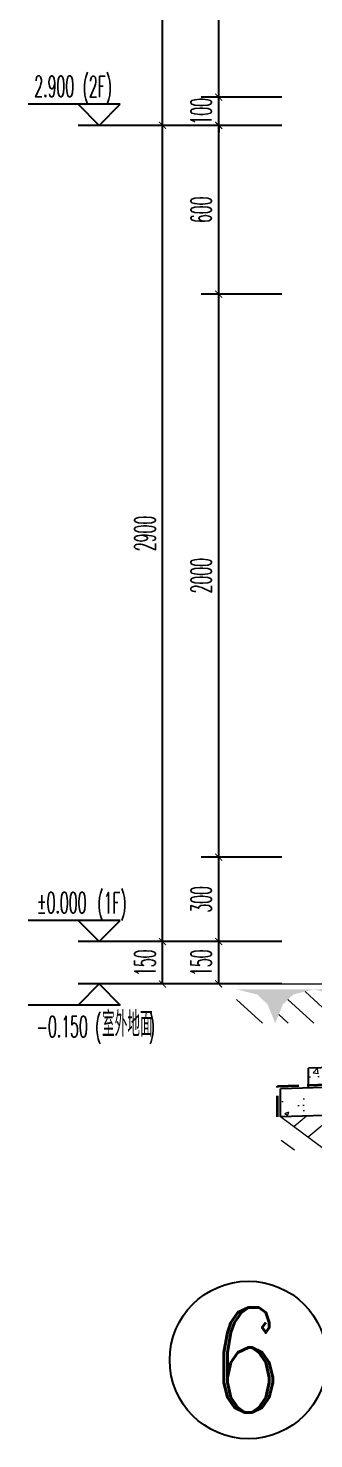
# Model space of a CAD drawing. Extents: x 826826 to 1642106, y -156213 to 399140.
# Drawn here: x 1544077 to 1545093, y 286000 to 291012 of the extents above; entities that cross this region are included whole.
import ezdxf
from ezdxf.enums import TextEntityAlignment as Align

# ---------------------------------------------------------------- set-up
doc = ezdxf.new("R2010")
doc.units = 0
doc.header["$LTSCALE"] = 1000
doc.linetypes.add('DASH', pattern=[0.35, 0.25, -0.1])
doc.layers.get('0').update_dxf_attribs({"linetype": 'CONTINUOUS'})
doc.layers.get('DEFPOINTS').update_dxf_attribs({"linetype": 'CONTINUOUS'})
for name, color, linetype in [('AXIS', 3, 'CONTINUOUS'), ('AXIS_TEXT', 4, 'CONTINUOUS'), ('COLUMN', 4, 'CONTINUOUS'), ('DIM_ELEV', 3, 'CONTINUOUS'), ('PUB_DIM', 3, 'CONTINUOUS'), ('PUB_TEXT', 2, 'CONTINUOUS')]:
    doc.layers.add(name, color=color, linetype=linetype)
doc.layers.add('立面-中轮廓线', color=213, linetype='CONTINUOUS', lineweight=35)
doc.layers.add('粉刷', color=251, linetype='CONTINUOUS', lineweight=9)
doc.styles.add('_TCH_AXIS', font='COMPLEX', dxfattribs={"bigfont": 'GBCBIG'})
doc.styles.add('_TCH_DIM', font='SIMPLEX.shx', dxfattribs={"width": 0.7, "bigfont": 'GBCBIG.shx'})
doc.styles.add('_TCH_DIM_T3', font='SIMPLEX.shx', dxfattribs={"width": 0.494118, "bigfont": 'GBCBIG.shx'})
doc.dimstyles.new('_TCH_ARCH&&25', dxfattribs={"dimtxt": 74.375, "dimasz": 25, "dimexe": 62.5, "dimexo": 75, "dimgap": 25, "dimtad": 1, "dimdec": 0, "dimzin": 0, "dimdsep": 46, "dimtxsty": '_TCH_DIM_T3', "dimblk": 'ARCHTICK', "dimcen": 0.09, "dimclrt": 7, "dimazin": 0, "dimtfac": 1, "dimtdec": 0, "dimtix": 1, "dimtmove": 2, "dimatfit": 3, "dimldrblk": 'ARCHTICK', "dimfxl": 0, "dimtolj": 1, "dimtzin": 0, "dimarcsym": 0})
pattern_1 = [(50, (28072.99, 249033.25), (143.452037, -12.550427), [15, -165]), (355, (28072.99, 249033.25), (-27.750267, 150.438427), [12, -132]), (100.4514, (28084.94, 249032.2), (115.701876, 137.88791), [12.74804, -140.22842]), (46.1842, (28072.99, 249073.25), (213.44821, -33.1038), [22.5, -247.5]), (96.6356, (28090.77, 249070.5), (186.93254, 194.82357), [19.12206, -210.3426]), (351.1842, (28072.99, 249073.25), (186.93239, 194.82372), [18, -198]), (21, (28092.99, 249063.25), (119.38141, -80.52378), [15, -165]), (326, (28092.99, 249063.25), (48.663066, 145.03001), [12, -132]), (71.4514, (28102.93, 249056.54), (168.044526, 64.5061), [12.74804, -140.22842]), (37.5, (28072.986, 249033.25), (2.431971, 66.578771), [0, -130.4, 0, -134, 0, -132.5]), (7.5, (28072.986, 249033.25), (52.613907, 78.882342), [0, -76.4, 0, -127.4, 0, -50.5]), (327.5, (28028.386, 249033.25), (106.764487, -4.510974), [0, -50, 0, -156, 0, -207]), (317.5, (28008.39, 249033.25), (116.637234, 20.020996), [0, -65, 0, -103.6, 0, -147])]

# ---------------------------------------------------------------- blocks, each defined once
blk = doc.blocks.new('$LinePat$素土夯实')
at = {"color": 0}
for p, q in [((0, -210), (210, 0)), ((120, -300), (420, 0)), ((420, 0), (607.5, -187.5)), ((495, -300), (795, 0)), ((615, 0), (705, -90)), ((315, -105), (502.5, -292.5)), ((210, -210), (300, -300)), ((705, -300), (795, -210))]:
    blk.add_line(p, q, dxfattribs=at)
blk = doc.blocks.new('$LinePat$自然土壤')
at = {"color": 0}
for p, q in [((0, -90), (71, -19)), ((0, -300), (211, -89)), ((420, -300), (630, -90)), ((210, -300), (286, -224))]:
    blk.add_line(p, q, dxfattribs=at)
for points in [[(0, 0), (630, 0), (168, -45), (462, -45)], [(168, -45), (462, -45), (252, -132), (378, -132)], [(252, -132), (378, -132), (315, -300)]]:
    blk.add_solid(points, dxfattribs=at)
blk = doc.blocks.new('sanshui')
at = {"layer": '粉刷'}
h = blk.add_hatch(dxfattribs=at)
h.set_pattern_fill('混凝土', color=256, scale=20)
h.set_pattern_definition(pattern_1)
edge = h.paths.add_edge_path()
edge.add_line((346317.8, 427329.6), (346257.8, 427329.6))
edge.add_line((346257.8, 427329.6), (346257.8, 427160.3))
edge.add_arc((346157.8, 427160.3), 100, 271.7184, 360, ccw=False)
edge.add_line((346160.8, 427060.3), (345137.8, 427029.6))
edge.add_line((345137.8, 427029.6), (345137.8, 426969.6))
edge.add_line((345137.8, 426969.6), (346317.8, 427005))
edge.add_line((346317.8, 427005), (346317.8, 427329.6))
h = blk.add_hatch(dxfattribs=at)
h.set_pattern_fill('混凝土', color=256, scale=20)
h.set_pattern_definition(pattern_1)
h.paths.add_polyline_path([(346337.8, 426895.6), (346337.8, 426995.6), (345037.8, 426956.6), (345037.8, 426856.6)])
at = {"layer": 'COLUMN'}
for p, q in [((346257.8, 427329.6), (346317.8, 427329.6)), ((346257.8, 427160.3), (346257.8, 427329.6)), ((346317.8, 426995), (346317.8, 427329.6)), ((346160.8, 427060.3), (345137.8, 427029.6)), ((345137.8, 426959.6), (345137.8, 427029.6)), ((346338.1, 426995.6), (345037.8, 426956.6)), ((345037.8, 426856.6), (345037.8, 426956.6)), ((346338.1, 426895.6), (345037.8, 426856.6))]:
    blk.add_line(p, q, dxfattribs=at)
blk.add_arc((346157.8, 427160.3), 100, 271.7184, 0, dxfattribs=at)
at = {"layer": '立面-中轮廓线', "linetype": 'DASH', "ltscale": 0.3}
blk.add_lwpolyline([(345027.8, 426856.6), (345027.8, 426966.3), (346317.8, 427005)], dxfattribs=at)
at = {"layer": '粉刷'}
blk.add_line((344881.5, 427329.6), (346257.8, 427329.6), dxfattribs=at)
at = {"layer": '粉刷', "yscale": 0.4, "zscale": 0.4}
for name, p, xscale, rotation in [('$LinePat$自然土壤', (345156.8, 427309.6), -0.4369306507241237, 359.9999999999903), ('$LinePat$自然土壤', (345432, 427309.6), -0.4369306507241237, 359.9999999999903), ('$LinePat$自然土壤', (345707.3, 427309.6), -0.4369306507241237, 359.9999999999903), ('$LinePat$自然土壤', (345982.6, 427309.6), -0.4369306507241237, 359.9999999999903), ('$LinePat$自然土壤', (346257.8, 427309.6), -0.4369306507241237, 359.9999999999903), ('$LinePat$素土夯实', (345444.5, 426868.8), -0.5117605352322558, 1.718358001643932), ('$LinePat$素土夯实', (345851.2, 426881), -0.5117605352322558, 1.718358001643932), ('$LinePat$素土夯实', (346257.8, 426893.2), -0.5117605352322558, 1.718358001643932)]:
    blk.add_blockref(name, p, dxfattribs=dict(at, xscale=xscale, rotation=rotation))
blk = doc.blocks.new('_ArchTick')
at = {"color": 0, "linetype": 'ByBlock', "const_width": 0.15}
blk.add_lwpolyline([(-0.5, -0.5), (0.5, 0.5)], dxfattribs=at)
blk = doc.blocks.new('*D1800')
at = {"layer": 'DEFPOINTS', "color": 0}
for p in [(1544754.8, 287766.4), (1545054.8, 287766.4), (1545054.8, 287615.9)]:
    blk.add_point(p, dxfattribs=at)
at = {"layer": 'PUB_DIM', "color": 0, "lineweight": -2}
for p, q in [((1544979.8, 287766.4), (1544692.3, 287766.4)), ((1544754.8, 287615.9), (1544754.8, 287766.4)), ((1544979.8, 287615.9), (1544692.3, 287615.9))]:
    blk.add_line(p, q, dxfattribs=at)
at = {"layer": 'PUB_DIM', "color": 0, "lineweight": -2, "xscale": 25, "yscale": 25, "zscale": 25}
for p, rotation in [((1544754.8, 287766.4), 90), ((1544754.8, 287615.9), 270)]:
    blk.add_blockref('_ArchTick', p, dxfattribs=dict(at, rotation=rotation))
at = {"layer": 'PUB_DIM', "color": 7, "insert": (1544692.6, 287691.1), "char_height": 74.38, "attachment_point": 5, "rotation": 90, "style": '_TCH_DIM_T3'}
blk.add_mtext('\\A1;150', dxfattribs=at)
blk = doc.blocks.new('*D1801')
at = {"layer": 'DEFPOINTS', "color": 0}
for p in [(1544754.8, 288066.4), (1545054.8, 288066.4), (1545054.8, 287766.4)]:
    blk.add_point(p, dxfattribs=at)
at = {"layer": 'PUB_DIM', "color": 0, "lineweight": -2}
for p, q in [((1544979.8, 288066.4), (1544692.3, 288066.4)), ((1544754.8, 287766.4), (1544754.8, 288066.4)), ((1544979.8, 287766.4), (1544692.3, 287766.4))]:
    blk.add_line(p, q, dxfattribs=at)
at = {"layer": 'PUB_DIM', "color": 0, "lineweight": -2, "xscale": 25, "yscale": 25, "zscale": 25}
for p, rotation in [((1544754.8, 288066.4), 90), ((1544754.8, 287766.4), 270)]:
    blk.add_blockref('_ArchTick', p, dxfattribs=dict(at, rotation=rotation))
at = {"layer": 'PUB_DIM', "color": 7, "insert": (1544692.6, 287916.4), "char_height": 74.38, "attachment_point": 5, "rotation": 90, "style": '_TCH_DIM_T3'}
blk.add_mtext('\\A1;300', dxfattribs=at)
blk = doc.blocks.new('*D1802')
at = {"layer": 'DEFPOINTS', "color": 0}
for p in [(1544754.8, 290066.4), (1545054.8, 290066.4), (1545054.8, 288066.4)]:
    blk.add_point(p, dxfattribs=at)
at = {"layer": 'PUB_DIM', "color": 0, "lineweight": -2}
for p, q in [((1544979.8, 290066.4), (1544692.3, 290066.4)), ((1544754.8, 288066.4), (1544754.8, 290066.4)), ((1544979.8, 288066.4), (1544692.3, 288066.4))]:
    blk.add_line(p, q, dxfattribs=at)
at = {"layer": 'PUB_DIM', "color": 0, "lineweight": -2, "xscale": 25, "yscale": 25, "zscale": 25}
for p, rotation in [((1544754.8, 290066.4), 90), ((1544754.8, 288066.4), 270)]:
    blk.add_blockref('_ArchTick', p, dxfattribs=dict(at, rotation=rotation))
at = {"layer": 'PUB_DIM', "color": 7, "insert": (1544692.6, 289066.4), "char_height": 74.38, "attachment_point": 5, "rotation": 90, "style": '_TCH_DIM_T3'}
blk.add_mtext('\\A1;2000', dxfattribs=at)
blk = doc.blocks.new('*D1803')
at = {"layer": 'DEFPOINTS', "color": 0}
for p in [(1544754.8, 290666.4), (1545054.8, 290666.4), (1545054.8, 290066.4)]:
    blk.add_point(p, dxfattribs=at)
at = {"layer": 'PUB_DIM', "color": 0, "lineweight": -2}
for p, q in [((1544979.8, 290666.4), (1544692.3, 290666.4)), ((1544754.8, 290066.4), (1544754.8, 290666.4)), ((1544979.8, 290066.4), (1544692.3, 290066.4))]:
    blk.add_line(p, q, dxfattribs=at)
at = {"layer": 'PUB_DIM', "color": 0, "lineweight": -2, "xscale": 25, "yscale": 25, "zscale": 25}
for p, rotation in [((1544754.8, 290666.4), 90), ((1544754.8, 290066.4), 270)]:
    blk.add_blockref('_ArchTick', p, dxfattribs=dict(at, rotation=rotation))
at = {"layer": 'PUB_DIM', "color": 7, "insert": (1544692.6, 290366.4), "char_height": 74.38, "attachment_point": 5, "rotation": 90, "style": '_TCH_DIM_T3'}
blk.add_mtext('\\A1;600', dxfattribs=at)
blk = doc.blocks.new('*D1804')
at = {"layer": 'DEFPOINTS', "color": 0}
for p in [(1544754.8, 290766.4), (1545054.8, 290766.4), (1545054.8, 290666.4)]:
    blk.add_point(p, dxfattribs=at)
at = {"layer": 'PUB_DIM', "color": 0, "lineweight": -2}
for p, q in [((1544754.8, 290766.4), (1544754.8, 290791.4)), ((1544979.8, 290766.4), (1544692.3, 290766.4)), ((1544754.8, 290666.4), (1544754.8, 290766.4)), ((1544979.8, 290666.4), (1544692.3, 290666.4)), ((1544754.8, 290666.4), (1544754.8, 290641.4))]:
    blk.add_line(p, q, dxfattribs=at)
at = {"layer": 'PUB_DIM', "color": 0, "lineweight": -2, "xscale": 25, "yscale": 25, "zscale": 25}
for p, rotation in [((1544754.8, 290766.4), 270), ((1544754.8, 290666.4), 90)]:
    blk.add_blockref('_ArchTick', p, dxfattribs=dict(at, rotation=rotation))
at = {"layer": 'PUB_DIM', "color": 7, "insert": (1544692.6, 290716.4), "char_height": 74.38, "attachment_point": 5, "rotation": 90, "style": '_TCH_DIM_T3'}
blk.add_mtext('\\A1;100', dxfattribs=at)
blk = doc.blocks.new('*D1805')
at = {"layer": 'DEFPOINTS', "color": 0}
for p in [(1544754.8, 292966.4), (1545054.8, 292966.4), (1545054.8, 290766.4)]:
    blk.add_point(p, dxfattribs=at)
at = {"layer": 'PUB_DIM', "color": 0, "lineweight": -2}
for p, q in [((1544979.8, 292966.4), (1544692.3, 292966.4)), ((1544754.8, 290766.4), (1544754.8, 292966.4)), ((1544979.8, 290766.4), (1544692.3, 290766.4))]:
    blk.add_line(p, q, dxfattribs=at)
at = {"layer": 'PUB_DIM', "color": 0, "lineweight": -2, "xscale": 25, "yscale": 25, "zscale": 25}
for p, rotation in [((1544754.8, 292966.4), 90), ((1544754.8, 290766.4), 270)]:
    blk.add_blockref('_ArchTick', p, dxfattribs=dict(at, rotation=rotation))
at = {"layer": 'PUB_DIM', "color": 7, "insert": (1544692.6, 291866.4), "char_height": 74.38, "attachment_point": 5, "rotation": 90, "style": '_TCH_DIM_T3'}
blk.add_mtext('\\A1;2200', dxfattribs=at)
blk = doc.blocks.new('*D1820')
at = {"layer": 'DEFPOINTS', "color": 0}
for p in [(1544554.8, 287766.4), (1545054.8, 287766.4), (1545054.8, 287615.9)]:
    blk.add_point(p, dxfattribs=at)
at = {"layer": 'PUB_DIM', "color": 0, "lineweight": -2}
for p, q in [((1544979.8, 287766.4), (1544492.3, 287766.4)), ((1544554.8, 287615.9), (1544554.8, 287766.4)), ((1544979.8, 287615.9), (1544492.3, 287615.9))]:
    blk.add_line(p, q, dxfattribs=at)
at = {"layer": 'PUB_DIM', "color": 0, "lineweight": -2, "xscale": 25, "yscale": 25, "zscale": 25}
for p, rotation in [((1544554.8, 287766.4), 90), ((1544554.8, 287615.9), 270)]:
    blk.add_blockref('_ArchTick', p, dxfattribs=dict(at, rotation=rotation))
at = {"layer": 'PUB_DIM', "color": 7, "insert": (1544492.6, 287691.1), "char_height": 74.38, "attachment_point": 5, "rotation": 90, "style": '_TCH_DIM_T3'}
blk.add_mtext('\\A1;150', dxfattribs=at)
blk = doc.blocks.new('*D1821')
at = {"layer": 'DEFPOINTS', "color": 0}
for p in [(1544554.8, 290666.4), (1545054.8, 290666.4), (1545054.8, 287766.4)]:
    blk.add_point(p, dxfattribs=at)
at = {"layer": 'PUB_DIM', "color": 0, "lineweight": -2}
for p, q in [((1544979.8, 290666.4), (1544492.3, 290666.4)), ((1544554.8, 287766.4), (1544554.8, 290666.4)), ((1544979.8, 287766.4), (1544492.3, 287766.4))]:
    blk.add_line(p, q, dxfattribs=at)
at = {"layer": 'PUB_DIM', "color": 0, "lineweight": -2, "xscale": 25, "yscale": 25, "zscale": 25}
for p, rotation in [((1544554.8, 290666.4), 90), ((1544554.8, 287766.4), 270)]:
    blk.add_blockref('_ArchTick', p, dxfattribs=dict(at, rotation=rotation))
at = {"layer": 'PUB_DIM', "color": 7, "insert": (1544492.6, 289216.4), "char_height": 74.38, "attachment_point": 5, "rotation": 90, "style": '_TCH_DIM_T3'}
blk.add_mtext('\\A1;2900', dxfattribs=at)
blk = doc.blocks.new('*D1822')
at = {"layer": 'DEFPOINTS', "color": 0}
for p in [(1544554.8, 293566.4), (1545054.8, 293566.4), (1545054.8, 290666.4)]:
    blk.add_point(p, dxfattribs=at)
at = {"layer": 'PUB_DIM', "color": 0, "lineweight": -2}
for p, q in [((1544979.8, 293566.4), (1544492.3, 293566.4)), ((1544554.8, 290666.4), (1544554.8, 293566.4)), ((1544979.8, 290666.4), (1544492.3, 290666.4))]:
    blk.add_line(p, q, dxfattribs=at)
at = {"layer": 'PUB_DIM', "color": 0, "lineweight": -2, "xscale": 25, "yscale": 25, "zscale": 25}
for p, rotation in [((1544554.8, 293566.4), 90), ((1544554.8, 290666.4), 270)]:
    blk.add_blockref('_ArchTick', p, dxfattribs=dict(at, rotation=rotation))
at = {"layer": 'PUB_DIM', "color": 7, "insert": (1544492.6, 292116.4), "char_height": 74.38, "attachment_point": 5, "rotation": 90, "style": '_TCH_DIM_T3'}
blk.add_mtext('\\A1;2900', dxfattribs=at)

msp = doc.modelspace()

# ---------------------------------------------------------------- linework, layer by layer
at = {"layer": 'AXIS', "color": 6}
msp.add_circle((1544860.38, 286279.8), 280, dxfattribs=at)
at = {"layer": 'DIM_ELEV'}
for p, q in [((1544404.8, 290741.38), (1544076.8, 290741.38)), ((1544329.8, 290666.38), (1544254.8, 290741.38)), ((1544329.8, 290666.38), (1544404.8, 290741.38)), ((1544754.8, 290666.38), (1544254.8, 290666.38)), ((1544404.8, 287841.38), (1544076.8, 287841.38)), ((1544329.8, 287766.38), (1544254.8, 287841.38)), ((1544329.8, 287766.38), (1544404.8, 287841.38)), ((1544754.8, 287766.38), (1544254.8, 287766.38)), ((1544329.8, 287615.91), (1544254.8, 287540.91)), ((1544754.8, 287615.91), (1544254.8, 287615.91)), ((1544329.8, 287615.91), (1544404.8, 287540.91)), ((1544404.8, 287540.91), (1544076.8, 287540.91))]:
    msp.add_line(p, q, dxfattribs=at)

# ---------------------------------------------------------------- block references
msp.add_blockref('sanshui', (1199936.87, -139713.25))

# ---------------------------------------------------------------- texts
at = {"layer": 'AXIS_TEXT', "color": 6, "style": '_TCH_AXIS'}
msp.add_text('6', height=372.76, dxfattribs=at).set_placement((1544736.13, 286093.42), (1544984.63, 286093.42), align=Align.FIT)
at = {"layer": 'PUB_TEXT', "style": '_TCH_DIM'}
for s, height, width, p in [('2.900', 74.375, 0.494118, (1544098.7, 290767.63)), ('(2F)', 74.375, 0.494118, (1544270.85, 290766.41)), ('%%P0.000', 74.375, 0.494118, (1544107.8, 287867.63)), ('(1F)', 74.375, 0.494118, (1544323.17, 287866.41)), ('室外地面', 89.362, 0.7, (1544339.62, 287428.39)), ('-0.150', 74.375, 0.494118, (1544106.4, 287427.16)), ('(', 74.38, 0.494118, (1544315.12, 287428.39)), (')', 74.38, 0.494118, (1544506.43, 287428.39))]:
    msp.add_text(s, height=height, dxfattribs=dict(at, width=width)).set_placement(p)

# ---------------------------------------------------------------- dimensions: what is measured, and where the dimension line sits
at = {"layer": 'PUB_DIM'}
for p1, p2, distance, picture, middle in [((1545054.8, 290666.38), (1545054.8, 293566.38), 500, '*D1822', (1544492.61, 292116.38)), ((1545054.8, 290766.38), (1545054.8, 292966.38), 300, '*D1805', (1544692.61, 291866.38)), ((1545054.8, 290666.38), (1545054.8, 290766.38), 300, '*D1804', (1544692.61, 290716.38)), ((1545054.8, 287766.38), (1545054.8, 290666.38), 500, '*D1821', (1544492.61, 289216.38)), ((1545054.8, 290066.38), (1545054.8, 290666.38), 300, '*D1803', (1544692.61, 290366.38)), ((1545054.8, 288066.37), (1545054.8, 290066.38), 300, '*D1802', (1544692.61, 289066.38)), ((1545054.8, 287766.38), (1545054.8, 288066.37), 300, '*D1801', (1544692.61, 287916.38)), ((1545054.8, 287615.91), (1545054.8, 287766.38), 500, '*D1820', (1544492.61, 287691.15)), ((1545054.8, 287615.91), (1545054.8, 287766.38), 300, '*D1800', (1544692.61, 287691.15))]:
    dim = msp.add_aligned_dim(p1=p1, p2=p2, distance=distance, dimstyle='_TCH_ARCH&&25', dxfattribs=at)
    dim.commit()
    dim.dimension.update_dxf_attribs({"geometry": picture, "text_midpoint": middle})

doc.saveas('drawing.dxf')
